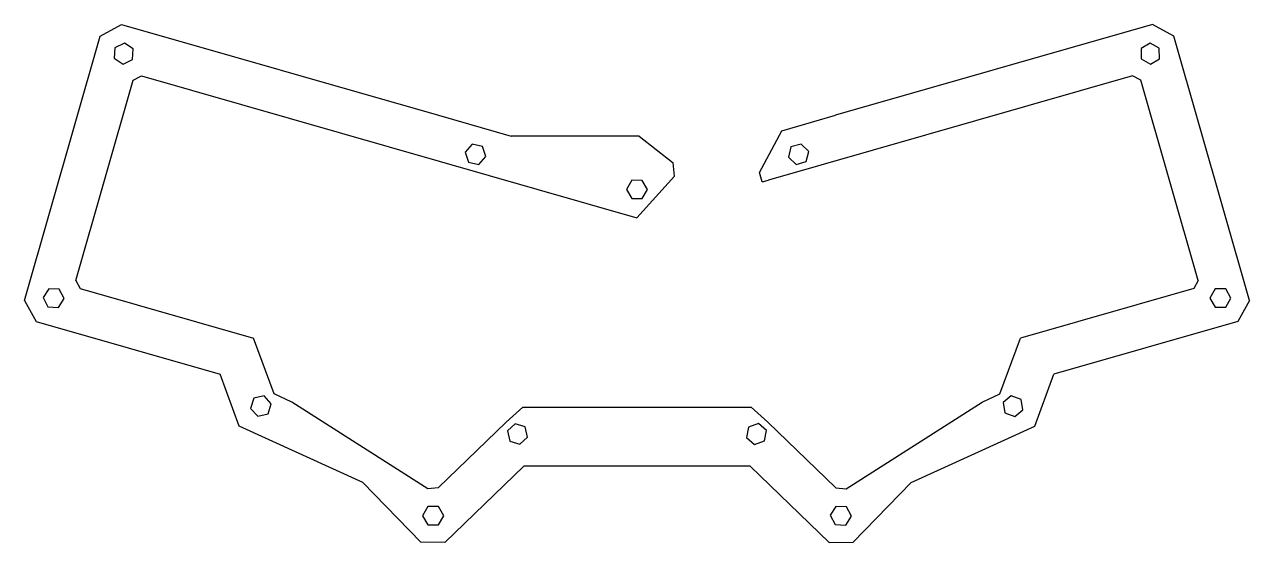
# Model space of a CAD drawing. Header units: millimetres. Extents: x -354 to 18, y -135 to 23.
import ezdxf

# ---------------------------------------------------------------- set-up
doc = ezdxf.new("R2010")
doc.units = ezdxf.units.MM

msp = doc.modelspace()

# ---------------------------------------------------------------- linework, layer by layer
at = {"color": 7, "linetype": 'Continuous', "lineweight": 25}
for p, q in [((-330.71, 18.97), (-324.31, 22.52)), ((-324.31, 22.52), (-228.05, -5.07)), ((-11.28, 22.52), (-107.54, -5.07)), ((-4.88, 18.97), (-11.28, 22.52)), ((-353.72, -61.29), (-330.71, 18.97)), ((18.13, -61.29), (-4.88, 18.97)), ((-326.26, 15.47), (-326.47, 12.26)), ((-323.38, 16.88), (-326.26, 15.47)), ((-320.71, 15.1), (-323.38, 16.88)), ((-320.92, 11.9), (-320.71, 15.1)), ((-12.04, 16.89), (-14.8, 15.25)), ((-14.8, 15.25), (-14.76, 12.04)), ((-9.24, 15.32), (-12.04, 16.89)), ((-9.2, 12.11), (-9.24, 15.32)), ((-326.47, 12.26), (-323.8, 10.48)), ((-323.8, 10.48), (-320.92, 11.9)), ((-14.76, 12.04), (-11.96, 10.47)), ((-11.96, 10.47), (-9.2, 12.11)), ((-338.15, -55.22), (-320.71, 5.57)), ((-320.71, 5.57), (-318.24, 6.95)), ((-318.24, 6.95), (-167.8, -36.18)), ((-17.35, 6.95), (-127.9, -24.75)), ((-14.88, 5.57), (-17.35, 6.95)), ((2.56, -55.22), (-14.88, 5.57)), ((-228.05, -5.07), (-205.98, -11.4)), ((-123.88, -9.76), (-107.54, -5.07)), ((-130.65, -22.42), (-123.88, -9.76)), ((-217.84, -13.88), (-219.98, -16.27)), ((-214.7, -14.53), (-217.84, -13.88)), ((-213.69, -17.58), (-214.7, -14.53)), ((-167.18, -11.4), (-205.98, -11.4)), ((-167.18, -11.4), (-156.82, -19.51)), ((-121.07, -14.69), (-121.84, -17.81)), ((-117.98, -13.81), (-121.07, -14.69)), ((-115.67, -16.04), (-117.98, -13.81)), ((-219.98, -16.27), (-218.97, -19.32)), ((-215.83, -19.97), (-213.69, -17.58)), ((-121.84, -17.81), (-119.53, -20.04)), ((-116.45, -19.15), (-115.67, -16.04)), ((-218.97, -19.32), (-215.83, -19.97)), ((-156.43, -23.54), (-156.82, -19.51)), ((-119.53, -20.04), (-116.45, -19.15)), ((-169.39, -24.82), (-171.01, -27.59)), ((-166.18, -24.83), (-169.39, -24.82)), ((-167.8, -36.18), (-156.43, -23.54)), ((-164.59, -27.62), (-166.18, -24.83)), ((-129.82, -25.3), (-130.65, -22.42)), ((-129.82, -25.3), (-127.9, -24.75)), ((-171.01, -27.59), (-169.41, -30.38)), ((-166.2, -30.39), (-164.59, -27.62)), ((-169.41, -30.38), (-166.2, -30.39)), ((-338.15, -55.22), (-336.78, -57.7)), ((2.56, -55.22), (1.19, -57.7)), ((-346.38, -57.74), (-348.09, -60.46)), ((-343.18, -57.86), (-346.38, -57.74)), ((-341.67, -60.69), (-343.18, -57.86)), ((-336.78, -57.7), (-284.17, -72.78)), ((1.19, -57.7), (-51.42, -72.78)), ((7.69, -57.79), (6.08, -60.57)), ((10.9, -57.79), (7.69, -57.79)), ((12.5, -60.57), (10.9, -57.79)), ((-353.72, -61.29), (-350.17, -67.69)), ((-348.09, -60.46), (-346.59, -63.29)), ((-343.38, -63.41), (-341.67, -60.69)), ((6.08, -60.57), (7.69, -63.35)), ((10.9, -63.35), (12.5, -60.57)), ((18.13, -61.29), (14.58, -67.69)), ((-346.59, -63.29), (-343.38, -63.41)), ((7.69, -63.35), (10.9, -63.35)), ((-350.17, -67.69), (-294.33, -83.71)), ((14.58, -67.69), (-41.26, -83.71)), ((-277.96, -89.72), (-284.17, -72.78)), ((-57.63, -89.72), (-51.42, -72.78)), ((-288.53, -99.52), (-294.33, -83.71)), ((-47.06, -99.52), (-41.26, -83.71)), ((-284.11, -91.04), (-285.07, -94.1)), ((-280.97, -90.34), (-284.11, -91.04)), ((-278.8, -92.7), (-280.97, -90.34)), ((-279.76, -95.76), (-278.8, -92.7)), ((-272.57, -92.17), (-277.96, -89.72)), ((-231.24, -118.56), (-272.57, -92.17)), ((-104.35, -118.56), (-63.02, -92.17)), ((-63.02, -92.17), (-57.63, -89.72)), ((-54.18, -90.24), (-56.66, -92.28)), ((-56.66, -92.28), (-56.13, -95.44)), ((-51.18, -91.36), (-54.18, -90.24)), ((-50.65, -94.53), (-51.18, -91.36)), ((-285.07, -94.1), (-282.89, -96.46)), ((-282.89, -96.46), (-279.76, -95.76)), ((-202.44, -93.72), (-207.54, -98.29)), ((-202.44, -93.72), (-133.15, -93.72)), ((-133.15, -93.72), (-128.05, -98.29)), ((-56.13, -95.44), (-53.13, -96.57)), ((-53.13, -96.57), (-50.65, -94.53)), ((-251.04, -116.57), (-288.53, -99.52)), ((-207.54, -98.29), (-228.12, -118.25)), ((-204.79, -98.76), (-207.13, -100.95)), ((-201.72, -99.68), (-204.79, -98.76)), ((-200.99, -102.81), (-201.72, -99.68)), ((-133.96, -99.78), (-134.56, -102.93)), ((-130.93, -98.73), (-133.96, -99.78)), ((-128.5, -100.83), (-130.93, -98.73)), ((-128.05, -98.29), (-107.47, -118.25)), ((-84.55, -116.57), (-47.06, -99.52)), ((-207.13, -100.95), (-206.4, -104.08)), ((-206.4, -104.08), (-203.33, -105.01)), ((-203.33, -105.01), (-200.99, -102.81)), ((-134.56, -102.93), (-132.13, -105.03)), ((-132.13, -105.03), (-129.1, -103.98)), ((-129.1, -103.98), (-128.5, -100.83)), ((-226.14, -134.85), (-202.18, -111.65)), ((-133.42, -111.65), (-202.18, -111.65)), ((-109.45, -134.85), (-133.42, -111.65)), ((-233.45, -134.74), (-251.04, -116.57)), ((-228.12, -118.25), (-231.24, -118.56)), ((-107.47, -118.25), (-104.35, -118.56)), ((-102.14, -134.74), (-84.55, -116.57)), ((-231.26, -123.93), (-232.88, -126.7)), ((-228.05, -123.94), (-231.26, -123.93)), ((-226.46, -126.73), (-228.05, -123.94)), ((-107.41, -123.87), (-109.13, -126.57)), ((-104.2, -124.01), (-107.41, -123.87)), ((-102.72, -126.85), (-104.2, -124.01)), ((-232.88, -126.7), (-231.28, -129.49)), ((-231.28, -129.49), (-228.07, -129.5)), ((-228.07, -129.5), (-226.46, -126.73)), ((-109.13, -126.57), (-107.65, -129.42)), ((-107.65, -129.42), (-104.44, -129.56)), ((-104.44, -129.56), (-102.72, -126.85)), ((-226.14, -134.85), (-233.45, -134.74)), ((-109.45, -134.85), (-102.14, -134.74))]:
    msp.add_line(p, q, dxfattribs=at)

doc.saveas('drawing.dxf')
